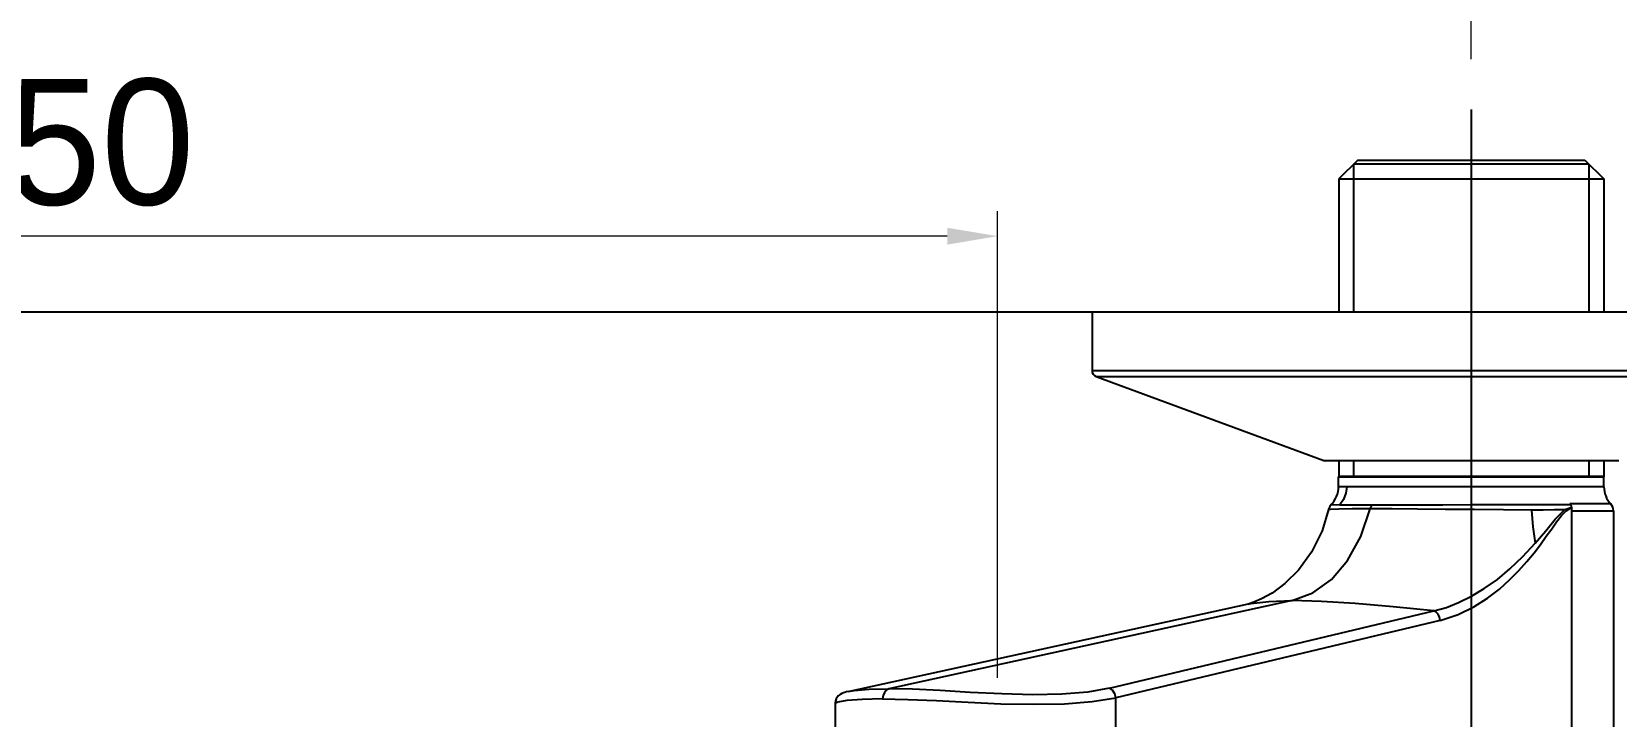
# Model space of a CAD drawing. Extents: x 0 to 1128, y 0 to 827.
# Drawn here: x 319 to 445, y 680.2 to 734.6 of the extents above; entities that cross this region are included whole.
import ezdxf

# ---------------------------------------------------------------- set-up
doc = ezdxf.new("R2010")
doc.units = 0
doc.header["$LTSCALE"] = 4
doc.header["$MEASUREMENT"] = 0
doc.header["$PDMODE"] = 3
doc.header["$PDSIZE"] = -10
doc.linetypes.add('CENTER', pattern=[50.8, 31.75, -6.35, 6.35, -6.35])
doc.layers.get('0').update_dxf_attribs({"linetype": 'CONTINUOUS'})
doc.layers.get('DEFPOINTS').update_dxf_attribs({"linetype": 'CONTINUOUS'})
doc.layers.add('DEF_LAYER_ASSEM_MEMBER', color=7, linetype='CONTINUOUS')
doc.styles.add('Daelim Dimension', font='')
doc.styles.get('Daelim Dimension').set_extended_font_data('나눔고딕')
doc.dimstyles.new('DEFAULT', dxfattribs={"dimscale": 2, "dimtxt": 2, "dimasz": 2, "dimexe": 0, "dimexo": 2, "dimgap": 1, "dimtad": 1, "dimdec": 1, "dimzin": 9, "dimdsep": 46, "dimtxsty": 'Daelim Dimension', "dimcen": 0.5, "dimclrd": 252, "dimclre": 252, "dimclrt": 3, "dimadec": 1, "dimazin": 0, "dimtfac": 1, "dimtdec": 1, "dimtix": 1, "dimtmove": 0, "dimatfit": 3, "dimfxl": 1, "dimtolj": 1, "dimtzin": 1, "dimlwd": 9, "dimlwe": 9, "dimarcsym": 0})

# ---------------------------------------------------------------- blocks, each defined once
blk = doc.blocks.new('*D19')
at = {"color": 5, "lineweight": 9, "ltscale": 0.5, "transparency": 16777216}
for p, q in [((245.81, 679.81), (245.81, 720.33)), ((395.81, 683.23), (395.81, 720.33)), ((391.81, 718.33), (249.81, 718.33))]:
    blk.add_line(p, q, dxfattribs=at)
at = {"color": 5, "ltscale": 0.5, "transparency": 16777216}
for points in [[(249.81, 719), (249.81, 717.66), (245.81, 718.33)], [(391.81, 719), (391.81, 717.66), (395.81, 718.33)]]:
    blk.add_solid(points, dxfattribs=at)
at = {"layer": 'DEFPOINTS', "color": 0, "ltscale": 0.5, "transparency": 16777216}
for p in [(245.81, 718.33), (395.81, 679.23), (245.81, 675.81)]:
    blk.add_point(p, dxfattribs=at)
at = {"color": 7, "ltscale": 0.5, "transparency": 16777216, "insert": (320.81, 725.76), "char_height": 10, "attachment_point": 5, "style": 'Daelim Dimension'}
blk.add_mtext('\\A1;150', dxfattribs=at)
blk = doc.blocks.new('*D20')
at = {"color": 5, "lineweight": 9, "ltscale": 0.5, "transparency": 16777216}
for p, q in [((208.14, 732.4), (208.14, 742.28)), ((433.47, 732.4), (433.47, 742.28)), ((429.47, 740.28), (212.14, 740.28))]:
    blk.add_line(p, q, dxfattribs=at)
at = {"color": 5, "ltscale": 0.5, "transparency": 16777216}
for points in [[(212.14, 740.95), (212.14, 739.61), (208.14, 740.28)], [(429.47, 740.95), (429.47, 739.61), (433.47, 740.28)]]:
    blk.add_solid(points, dxfattribs=at)
at = {"layer": 'DEFPOINTS', "color": 0, "ltscale": 0.5, "transparency": 16777216}
for p in [(208.14, 740.28), (208.14, 728.4), (433.47, 728.4)]:
    blk.add_point(p, dxfattribs=at)
at = {"color": 7, "ltscale": 0.5, "transparency": 16777216, "insert": (320.81, 747.72), "char_height": 10, "attachment_point": 5, "style": 'Daelim Dimension'}
blk.add_mtext('\\A1;150 ~ 220', dxfattribs=at)

msp = doc.modelspace()

# ---------------------------------------------------------------- linework, layer by layer
at = {"color": 1, "linetype": 'CENTER'}
msp.add_line((433.47, 728.4), (433.47, 658.05), dxfattribs=at)
at = {"ltscale": 0.5}
msp.add_line((122.2, 712.32), (796.35, 712.32), dxfattribs=at)
at = {"layer": 'DEF_LAYER_ASSEM_MEMBER', "color": 7, "linetype": 'Continuous'}
for p, q in [((424.45, 724.38), (422.94, 722.88)), ((442.83, 724.04), (424.11, 724.04)), ((424.45, 724.38), (442.49, 724.38)), ((442.49, 724.38), (444, 722.88)), ((422.94, 722.88), (444, 722.88)), ((422.94, 722.88), (422.94, 712.32)), ((444, 722.88), (444, 712.32)), ((403.32, 712.32), (463.62, 712.32)), ((403.32, 712.32), (403.32, 707.65)), ((403.65, 707.18), (421.74, 700.51)), ((421.74, 700.51), (421.91, 700.48)), ((444.98, 700.48), (421.96, 700.48)), ((422.94, 700.48), (422.94, 699.26)), ((444, 700.48), (444, 699.26)), ((422.94, 699.26), (422.92, 699.2)), ((422.92, 699.2), (444.02, 699.2)), ((422.92, 698.42), (422.92, 699.2)), ((422.94, 699.26), (444, 699.26)), ((444, 699.26), (444.02, 699.2)), ((444.02, 698.42), (444.02, 699.2)), ((441.47, 696.74), (441.44, 696.84)), ((422.11, 696.6), (422.11, 696.6)), ((441.39, 696.73), (441.23, 696.69)), ((441.47, 674.03), (441.47, 696.74)), ((444.78, 696.5), (444.78, 673.13)), ((415.74, 689.1), (383.89, 682.13)), ((383.93, 682.14), (383.8, 682.11)), ((382.89, 681.19), (382.89, 681.19)), ((382.89, 681.19), (382.89, 673.13))]:
    msp.add_line(p, q, dxfattribs=at)
at = {"layer": 'DEF_LAYER_ASSEM_MEMBER', "color": 2, "linetype": 'Continuous'}
for p, q in [((424.11, 724.04), (424.11, 712.32)), ((442.83, 724.04), (442.83, 712.32)), ((424.11, 700.48), (424.11, 699.26)), ((442.83, 700.48), (442.83, 699.26))]:
    msp.add_line(p, q, dxfattribs=at)
at = {"layer": 'DEF_LAYER_ASSEM_MEMBER', "color": 9, "linetype": 'Continuous'}
for p, q in [((403.32, 707.65), (463.62, 707.65)), ((403.65, 707.18), (463.29, 707.18)), ((421.74, 700.51), (445.2, 700.51)), ((444.02, 698.42), (422.92, 698.42)), ((441.34, 697.05), (441.31, 697.05)), ((444.56, 697.05), (441.34, 697.05)), ((441.46, 696.5), (444.78, 696.5)), ((419.24, 689.37), (387.16, 682.35)), ((404.71, 682.4), (430.49, 688.56)), ((431, 687.8), (405.21, 681.64)), ((405.21, 678.76), (405.21, 681.64))]:
    msp.add_line(p, q, dxfattribs=at)
for points in [[(423.58, 698.42), (423.51, 697.9), (423.32, 697.41), (423.01, 696.99)], [(422.33, 697), (422.48, 697), (423.01, 696.99)], [(423.01, 696.99), (423.67, 696.98), (424.53, 696.97), (425.57, 696.97)], [(425.57, 696.97), (425.51, 696.88), (425.46, 696.77), (425.43, 696.66)], [(425.57, 696.97), (427.23, 696.98), (429.14, 696.99), (431.22, 696.99), (433.41, 697), (435.61, 697.02), (437.71, 697.02), (439.65, 697.02), (441.34, 697.01)], [(419.24, 689.37), (420.87, 689.99), (422.35, 691.06), (423.64, 692.57), (424.69, 694.47), (425.43, 696.66)], [(425.43, 696.66), (423.99, 696.65), (422.93, 696.64), (422.29, 696.62), (422.11, 696.6)], [(438.26, 696.57), (436.04, 696.58), (433.73, 696.6), (431.42, 696.62), (429.2, 696.64), (427.19, 696.65), (425.43, 696.66)], [(431, 687.8), (432.43, 688.26), (433.68, 688.87), (434.76, 689.56), (435.71, 690.29), (436.54, 691.04), (437.26, 691.77), (437.9, 692.48), (438.47, 693.17), (438.98, 693.84), (439.44, 694.48), (439.87, 695.07), (440.26, 695.63), (440.64, 696.12), (441.01, 696.5), (441.39, 696.73)], [(440.89, 696.59), (440.07, 696.58), (439.19, 696.57), (438.26, 696.57)], [(438.26, 696.57), (438.37, 695.23), (438.55, 693.93)], [(438.55, 693.93), (439.39, 694.92), (440.15, 695.84), (440.89, 696.59)], [(430.49, 688.56), (431.49, 688.83), (432.47, 689.21), (433.5, 689.71), (434.51, 690.32), (435.55, 691.06), (436.55, 691.9), (437.57, 692.87), (438.55, 693.93)], [(415.74, 689.1), (415.94, 689.14), (417.38, 689.31), (419.24, 689.37)], [(430.49, 688.56), (427.26, 688.87), (424.25, 689.13), (421.56, 689.31), (419.24, 689.37)], [(431, 687.8), (430.94, 688.05), (430.83, 688.28), (430.67, 688.46), (430.49, 688.56)], [(383.93, 682.14), (384.41, 682.22), (385.58, 682.32), (387.16, 682.35)], [(387.16, 682.35), (386.97, 682.26), (386.81, 682.08), (386.71, 681.84), (386.67, 681.56)], [(404.71, 682.4), (402.99, 682.1), (400.93, 681.93), (398.62, 681.89), (396.15, 681.96), (393.64, 682.08), (391.24, 682.22), (389.05, 682.32), (387.16, 682.35)], [(405.21, 681.64), (405.12, 681.97), (404.95, 682.24), (404.71, 682.4)], [(386.67, 681.56), (385.03, 681.52), (383.82, 681.42), (383.1, 681.29), (382.89, 681.19)], [(386.67, 681.56), (388.66, 681.52), (390.95, 681.42), (393.46, 681.3), (396.07, 681.18), (398.67, 681.13), (401.12, 681.17), (403.33, 681.34), (405.21, 681.64)]]:
    msp.add_lwpolyline(points, dxfattribs=at)
at = {"layer": 'DEF_LAYER_ASSEM_MEMBER', "color": 7, "linetype": 'Continuous'}
for points in [[(422.33, 697), (422.22, 696.86), (422.12, 696.64), (422.11, 696.6)], [(441.34, 697.01), (441.33, 697.03), (441.31, 697.05)], [(441.44, 696.84), (441.39, 696.92), (441.34, 697.01)], [(422.11, 696.6), (421.61, 694.91), (420.77, 693.21), (419.74, 691.8), (418.65, 690.73), (417.63, 689.97), (416.79, 689.5), (416.18, 689.24), (415.81, 689.12), (415.73, 689.1)], [(441.23, 696.69), (441.06, 696.64), (440.89, 696.59)], [(441.39, 696.73), (441.42, 696.73), (441.44, 696.73), (441.47, 696.74)], [(383.8, 682.11), (383.67, 682.07), (383.55, 682.03), (383.43, 681.99), (383.3, 681.91), (383.14, 681.79), (382.98, 681.57), (382.89, 681.27), (382.89, 681.19)]]:
    msp.add_lwpolyline(points, dxfattribs=at)
for centre, radius, start, end in [((403.82, 707.65), 0.503, 180, 249.7751), ((420.91, 698.42), 2.01, 315.1392, 360), ((446.03, 698.42), 2.01, 180, 222.9423), ((443.97, 696.5), 0.804, 360, 42.9341)]:
    msp.add_arc(centre, radius, start, end, dxfattribs=at)

# ---------------------------------------------------------------- dimensions: what is measured, and where the dimension line sits
at = {"color": 5, "ltscale": 0.5}
dim = msp.add_linear_dim(base=(208.14, 740.28), p1=(433.47, 728.4), p2=(208.14, 728.4), text='150 ~ 220', dimstyle='DEFAULT', override={"dimtxt": 5, "dimexe": 1, "dimdec": 0, "dimclrd": 5, "dimclre": 5, "dimclrt": 7}, dxfattribs=at)
dim.commit()
dim.dimension.update_dxf_attribs({"geometry": '*D20', "text_midpoint": (320.81, 747.72)})
dim = msp.add_linear_dim(base=(245.81, 718.33), p1=(395.81, 679.23), p2=(245.81, 675.81), dimstyle='DEFAULT', override={"dimtxt": 5, "dimexe": 1, "dimdec": 0, "dimclrd": 5, "dimclre": 5, "dimclrt": 7}, dxfattribs=at)
dim.commit()
dim.dimension.update_dxf_attribs({"geometry": '*D19', "text_midpoint": (320.81, 725.76)})

doc.saveas('drawing.dxf')
